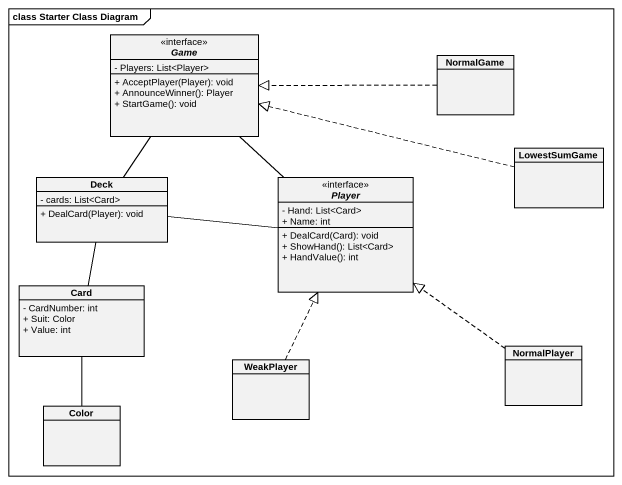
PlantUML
@startuml
mainframe class Starter Class Diagram
hide circle
hide empty members
skinparam classAttributeIconSize 0
interface Game {
  - Players: List<Player>
  + AcceptPlayer(Player): void
  + AnnounceWinner(): Player
  + StartGame(): void
}
class NormalGame
class Deck {
  - cards: List<Card>
  + DealCard(Player): void
}
interface Player {
  - Hand: List<Card>
  + Name: int
  + DealCard(Card): void
  + ShowHand(): List<Card>
  + HandValue(): int
}
class LowestSumGame
class "Card" as Card_ {
  - CardNumber: int
  + Suit: Color
  + Value: int
}
class WeakPlayer
class NormalPlayer
class Color
Game -- Deck
Game -- Player
NormalGame .left.|> Game
Deck -right- Player
LowestSumGame .left.|> Game
Card_ -up- Deck
WeakPlayer .up.|> Player
NormalPlayer .up.|> Player
Color -up- Card_
@enduml
